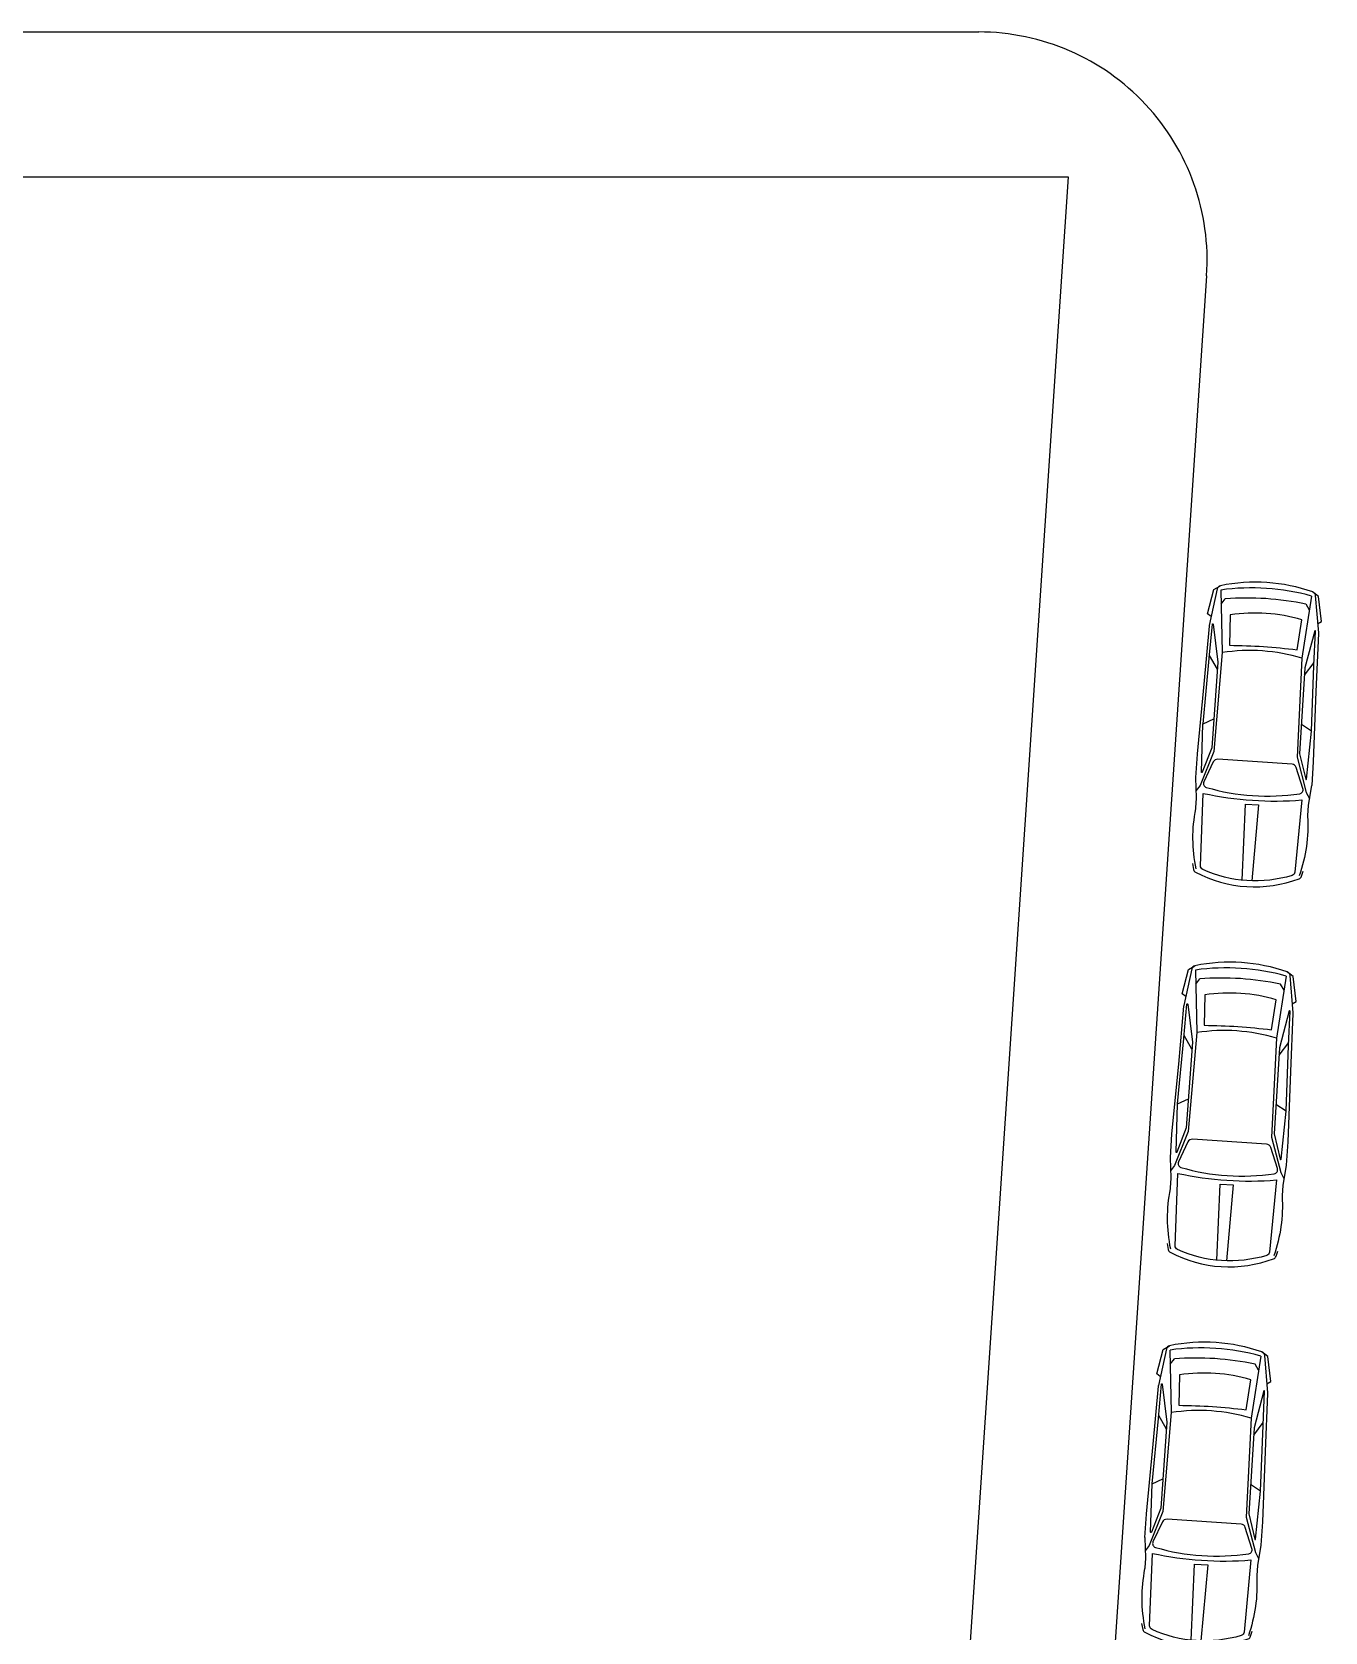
# Model space of a CAD drawing. Extents: x -30 to 1202, y 231 to 898.
# Drawn here: x 402.58 to 419.56, y 333.95 to 354.96 of the extents above; entities that cross this region are included whole.
import ezdxf

# ---------------------------------------------------------------- set-up
doc = ezdxf.new("R2010")
doc.units = 0
doc.header["$LTSCALE"] = 0.04
doc.layers.get('0').update_dxf_attribs({"linetype": 'CONTINUOUS'})
doc.layers.add('PISOS', color=1, linetype='CONTINUOUS')

# ---------------------------------------------------------------- blocks, each defined once
blk = doc.blocks.new('Aupln001')
for p, q in [((-2.821, 0.58), (-2.994, 0.694)), ((-2.093, 0.72), (-2.17, 0.582)), ((-3.678, 0.587), (-3.751, 0.537)), ((-3.678, -0.575), (-3.75, -0.526)), ((-2.821, -0.568), (-2.994, -0.682)), ((-2.093, -0.708), (-2.17, -0.571))]:
    blk.add_line(p, q)
for points in [[(-3.506, 0.706), (-3.537, 0.756), (-3.865, 0.694), (-3.918, 0.613, -0.296775), (-3.875, 0.651), (-3.386, 0.724, -0.031441), (-3.379, 0.725), (-2.615, 0.743, 0.001455), (-2.615, 0.743), (-1.694, 0.77, -0.007326), (-1.692, 0.77), (-1.386, 0.77, -0.025363), (-1.38, 0.77), (-1.12, 0.743, 0.024637), (-1.115, 0.743), (-0.986, 0.743, 0.032795), (-0.973, 0.743, -0.100755), (-0.189, 0.686)], [(-0.253, -0.723), (-0.177, -0.703, 0.226888), (-0.143, -0.674, 0.214205), (-0.149, 0.687, 0.224603), (-0.183, 0.716), (-0.253, 0.734)], [(-3.506, -0.695), (-3.537, -0.745), (-3.865, -0.683), (-3.918, -0.602, 0.296775), (-3.875, -0.64), (-3.386, -0.713, 0.031441), (-3.379, -0.714), (-2.615, -0.732, -0.001455), (-2.615, -0.732), (-1.694, -0.759, 0.007326), (-1.692, -0.759), (-1.386, -0.759, 0.025363), (-1.38, -0.758), (-1.12, -0.732, -0.024637), (-1.115, -0.732), (-0.986, -0.731, -0.032795), (-0.973, -0.732, 0.100755), (-0.189, -0.675)]]:
    blk.add_lwpolyline(points, format="xyb")
for points in [[(-3.862, 0.603), (-3.043, 0.531), (-1.74, 0.554), (-1.283, 0.705), (-1.209, 0.752)], [(-0.079, -0.058), (-1.081, -0.081), (-1.081, 0.092), (-0.079, 0.069)], [(-3.862, -0.592), (-3.043, -0.52), (-1.74, -0.543), (-1.283, -0.693), (-1.209, -0.741)]]:
    blk.add_lwpolyline(points)
for points in [[(-2.957, 0.695, -0.001613), (-2.958, 0.695), (-3.408, 0.684, 0.898845), (-3.409, 0.674), (-2.916, 0.579), (-1.785, 0.584), (-1.458, 0.686, 0.843434), (-1.459, 0.696), (-2.092, 0.72, 0.016499), (-2.095, 0.72)], [(-1.264, 0.62, 0.460891), (-1.334, 0.657), (-1.603, 0.551, 0.30819), (-1.642, 0.494), (-1.642, -0.482, 0.30819), (-1.603, -0.54), (-1.334, -0.646, 0.460891), (-1.264, -0.609, 0.109577)], [(-0.233, -0.616), (-1.183, -0.643, 0.072437), (-1.183, 0.654), (-0.233, 0.627, -0.304109), (-0.186, 0.593, -0.182739), (-0.186, -0.582, -0.304109)], [(-3.545, -0.447), (-3.146, -0.429, -0.030108), (-3.146, 0.459), (-3.545, 0.494, 0.109099)], [(-2.957, -0.683, 0.001613), (-2.958, -0.683), (-3.408, -0.673, -0.898845), (-3.409, -0.663), (-2.916, -0.568), (-1.785, -0.573), (-1.458, -0.675, -0.843434), (-1.459, -0.685), (-2.092, -0.708, -0.016499), (-2.095, -0.708)]]:
    blk.add_lwpolyline(points, format="xyb", close=True)
for centre, radius, start, end in [((-1.703, 0.006), 2.297, 164.6672, 195.3328), ((-1.004, 0.006), 2.92, 168.1984, 191.8016), ((-0.075, 0.009), 3.714, 171.8338, 188.2809), ((-0.749, -0.001), 2.352, 166.9232, 192.7419)]:
    blk.add_arc(centre, radius, start, end)

msp = doc.modelspace()

# ---------------------------------------------------------------- linework, layer by layer
at = {"layer": 'PISOS'}
for p, q in [((372.921, 354.961), (415.017, 354.961)), ((375.021, 353.061), (416.193, 353.061)), ((416.193, 353.061), (411.292, 279.911)), ((418.01, 351.76), (413.337, 282.01))]:
    msp.add_line(p, q, dxfattribs=at)
msp.add_arc((415.017, 351.961), 3, 356.1666, 90, dxfattribs=at)

# ---------------------------------------------------------------- block references
at = {"layer": 'PISOS', "rotation": 266.1665548336612}
for p in [(418.529, 343.741), (418.195, 338.752), (417.861, 333.763)]:
    msp.add_blockref('Aupln001', p, dxfattribs=at)

doc.saveas('drawing.dxf')
